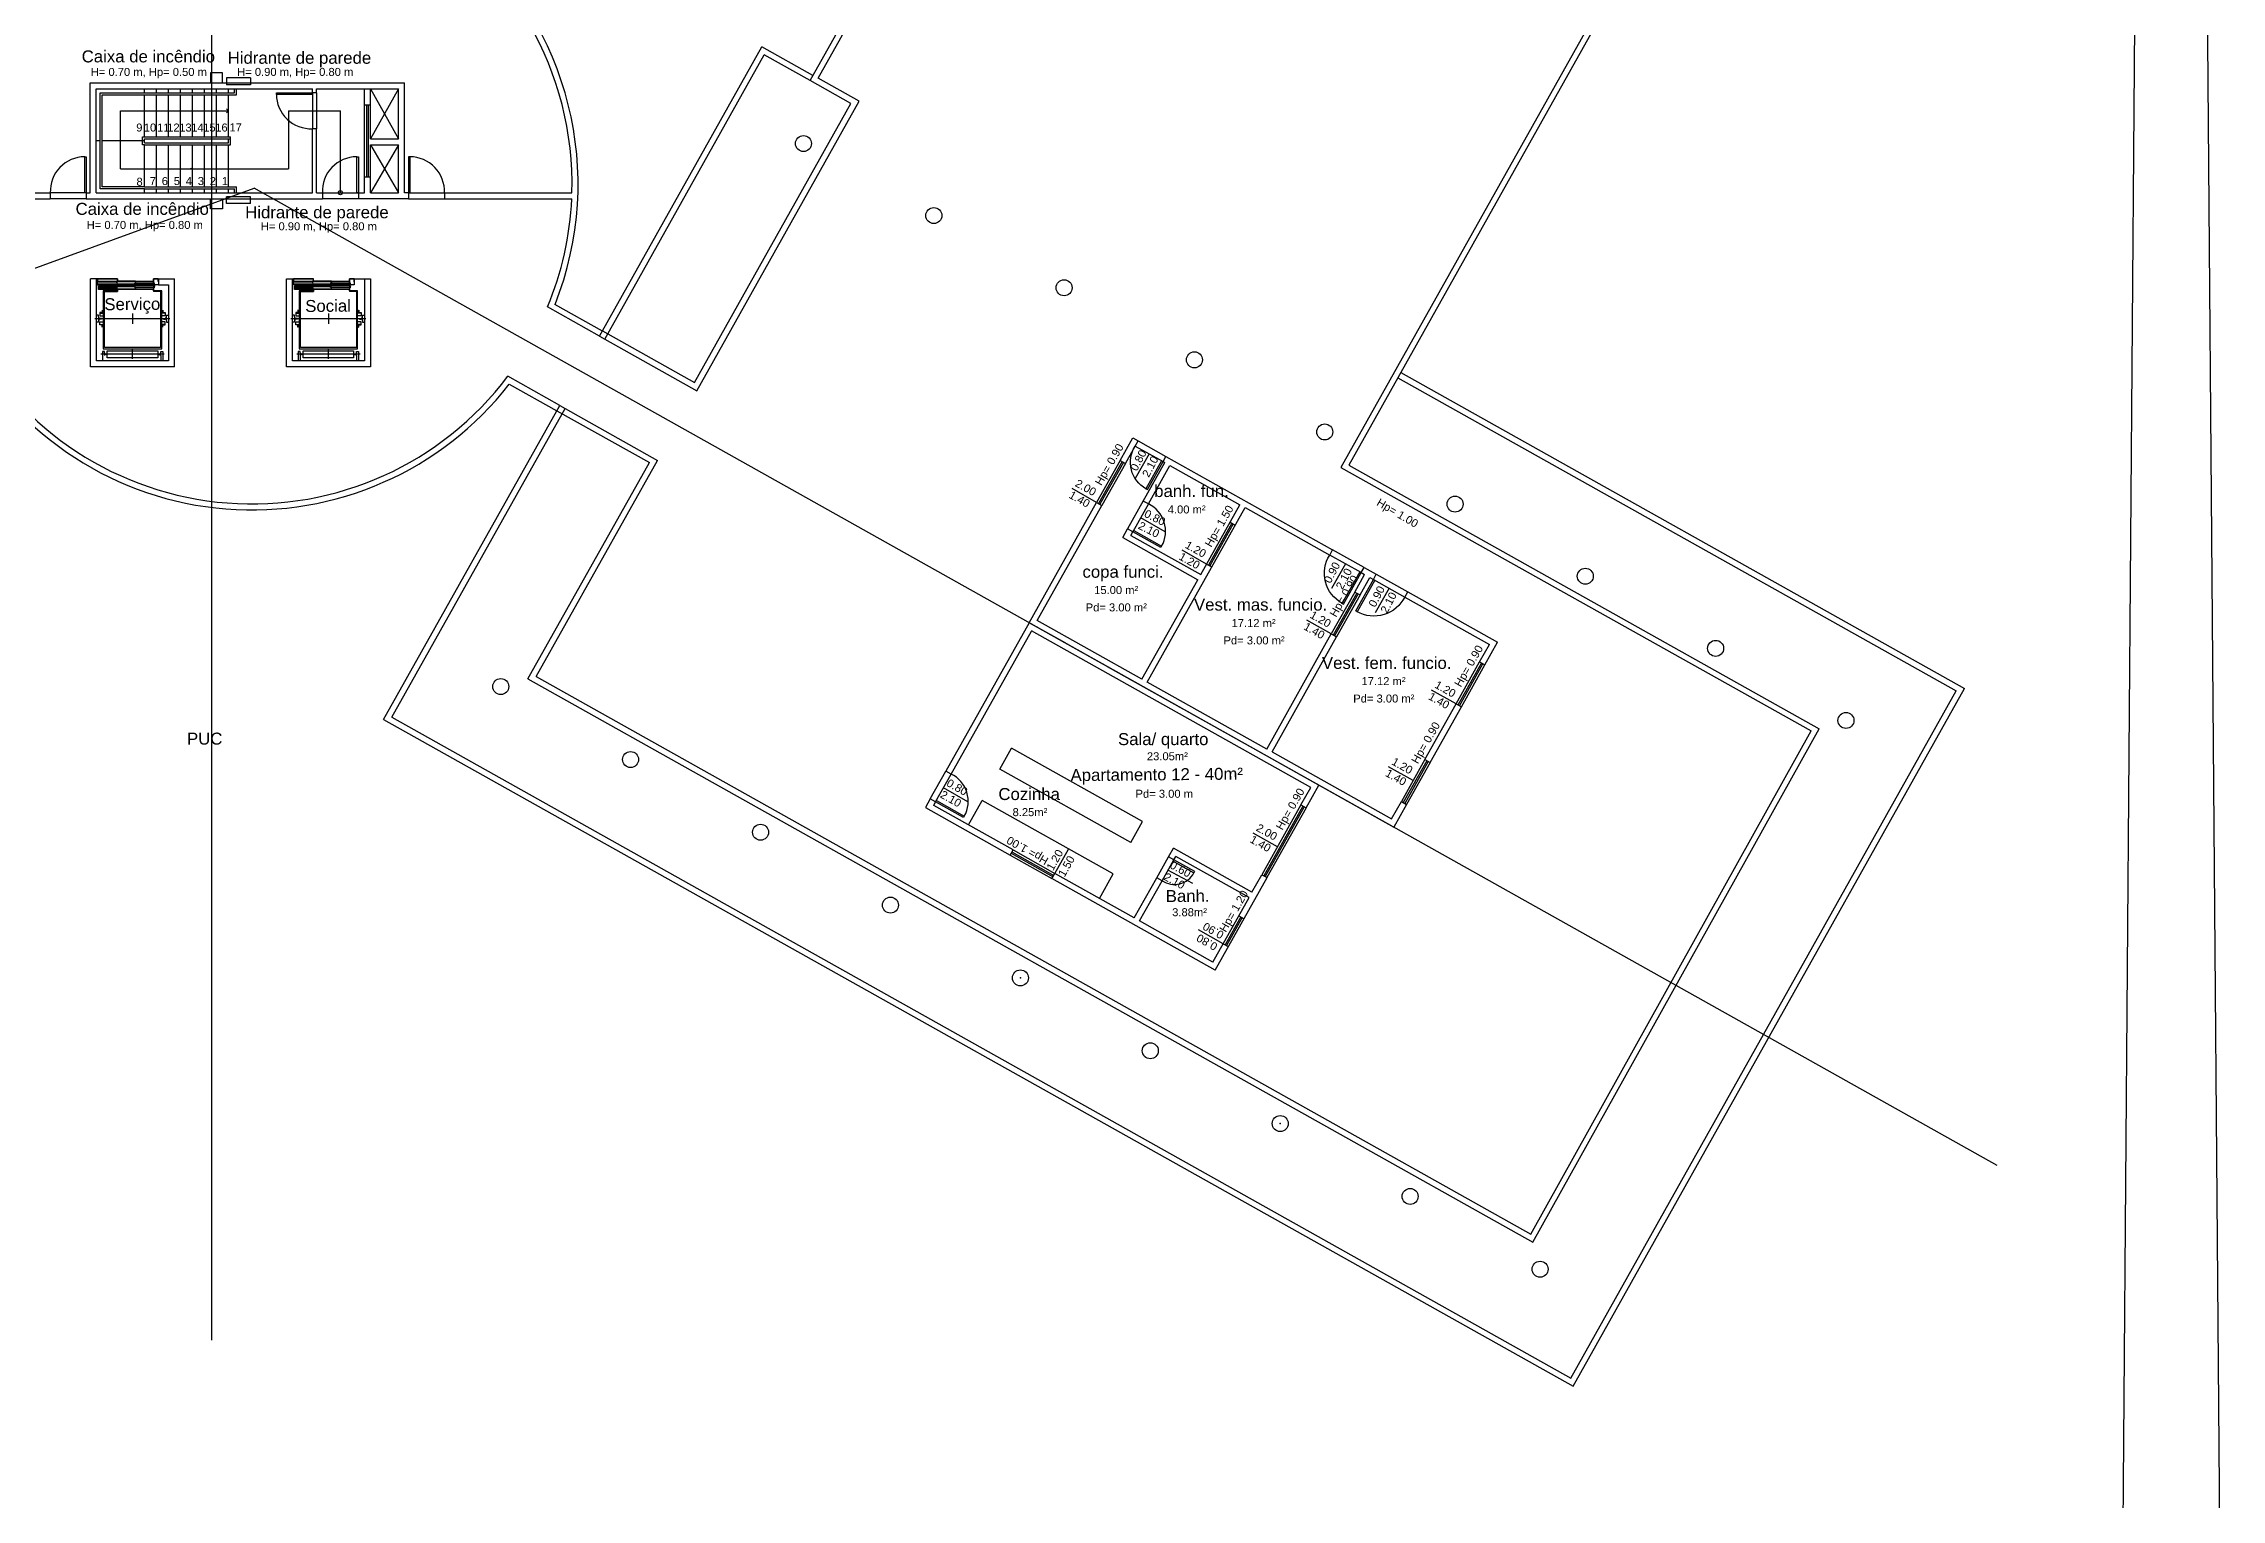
# Model space of a CAD drawing. Header units: millimetres. Extents: x -210 to 1173, y -437 to 320.
# Drawn here: x 523.7 to 578.1, y -46.3 to -9.9 of the extents above; entities that cross this region are included whole.
import ezdxf
from ezdxf.enums import TextEntityAlignment as Align

# ---------------------------------------------------------------- set-up
doc = ezdxf.new("R2010")
doc.units = ezdxf.units.MM
doc.header["$LTSCALE"] = 0.3
for name, pattern in [('DASHDOTX2', [50.8, 25.4, -12.7, 0, -12.7]), ('DASHED2', [9.525, 6.35, -3.175]), ('LTYPE_4', [112.5, 56.25, -56.25]), ('LTYPE_6', [168.75, 112.5, -28.125, 0, -28.125])]:
    doc.linetypes.add(name, pattern=pattern)
for name, color, linetype in [('330', 254, 'Continuous'), ('500', 254, 'Continuous'), ('CORTE', 6, 'Continuous'), ('COTAS', 1, 'Continuous'), ('ESQUADRIAS', 3, 'Continuous'), ('LAYER_0', 6, 'Continuous'), ('LINHA DE CORTE', 6, 'DASHDOTX2'), ('PISO', 1, 'Continuous'), ('PROJEÇÃO', 1, 'DASHED2'), ('TEXTOS', 2, 'Continuous'), ('VISTA', 2, 'Continuous')]:
    doc.layers.add(name, color=color, linetype=linetype)
doc.styles.add('2MM 1_100', font='ARIAL.TTF', dxfattribs={"height": 0.2})
doc.styles.add('3MM 1_100', font='ARIAL.TTF', dxfattribs={"height": 0.3})

msp = doc.modelspace()

# ---------------------------------------------------------------- linework, layer by layer
for p, q in [((527.892, -42.36), (527.892, 4.708)), ((481.43, -30.898), (528.945, -13.559)), ((572.504, -37.993), (528.945, -13.559))]:
    msp.add_line(p, q)
at = {"layer": '330'}
msp.add_polyline3d([(486.614, 7.256, 0), (571.435, 4.339, 0), (576.003, -0.858, 0), (575.629, -49.167, 0), (574.242, -51.687, 0), (571.949, -52.744, 0), (524.033, -48.706, 0), (473.572, -44.793, 0), (471.243, -44.357, 0), (470.93, -43.165, 0)], close=True, dxfattribs=at)
at = {"layer": '500'}
msp.add_polyline3d([(490.735, 9.613, 0), (571.949, 6.649, 0), (574.016, 5.757, 0), (576.337, 4.017, 0), (577.685, 0.477, 0), (578.113, -53.294, 0), (577.286, -54.497, 0), (574.951, -54.799, 0), (472.583, -46.609, 0), (470.174, -45.296, 0), (470.318, -43.391, 0), (485.597, 7.09, 0), (486.805, 8.811, 0), (488.36, 9.509, 0)], close=True, dxfattribs=at)
at = {"layer": 'CORTE'}
for p, q in [((528.852, -10.803), (528.252, -10.803)), ((528.252, -10.803), (528.252, -10.973)), ((528.852, -10.803), (528.852, -10.973)), ((524.852, -10.923), (532.702, -10.923)), ((524.852, -13.673), (524.852, -10.923)), ((525.002, -11.073), (530.402, -11.073)), ((525.002, -13.673), (525.002, -11.073)), ((525.152, -10.923), (525.152, -10.923)), ((528.852, -10.973), (528.252, -10.973)), ((530.402, -11.173), (530.402, -11.073)), ((530.502, -11.073), (531.702, -11.073)), ((530.502, -11.173), (530.502, -11.073)), ((531.702, -11.073), (532.552, -11.073)), ((531.702, -13.673), (531.702, -11.073)), ((531.852, -12.323), (531.852, -11.073)), ((532.552, -11.073), (531.852, -12.323)), ((531.852, -11.073), (532.552, -12.323)), ((532.552, -12.323), (532.552, -11.073)), ((532.702, -13.673), (532.702, -10.923)), ((530.402, -13.673), (530.402, -12.073)), ((530.502, -13.673), (530.502, -12.073)), ((531.852, -12.323), (532.552, -12.323)), ((531.852, -12.473), (532.552, -12.473)), ((531.852, -13.673), (531.852, -12.473)), ((531.852, -12.473), (532.552, -13.673)), ((532.552, -12.473), (531.852, -13.673)), ((532.552, -13.673), (532.552, -12.473)), ((527.402, -13.056), (527.357, -13.073)), ((520.895, -13.673), (523.852, -13.673)), ((520.9, -13.823), (523.852, -13.823)), ((523.852, -13.673), (523.852, -13.823)), ((524.752, -13.673), (524.752, -13.823)), ((524.752, -13.673), (524.852, -13.673)), ((524.752, -13.823), (530.652, -13.823)), ((525.002, -13.673), (530.402, -13.673)), ((528.252, -13.943), (528.252, -13.773)), ((528.852, -13.773), (528.252, -13.773)), ((528.852, -13.943), (528.252, -13.943)), ((528.852, -13.943), (528.852, -13.773)), ((530.502, -13.673), (530.652, -13.673)), ((531.103, -13.623), (531.102, -13.622)), ((531.552, -13.673), (531.702, -13.673)), ((532.802, -13.823), (531.552, -13.823)), ((531.852, -13.673), (532.552, -13.673)), ((532.802, -13.673), (532.702, -13.673)), ((532.702, -13.823), (532.702, -13.823)), ((532.802, -13.673), (532.802, -13.823)), ((533.702, -13.673), (536.889, -13.673)), ((533.702, -13.673), (533.702, -13.823)), ((533.702, -13.823), (536.883, -13.823)), ((524.857, -18.022), (524.857, -15.823)), ((525.032, -15.823), (524.857, -15.823)), ((525.007, -17.873), (525.007, -15.823)), ((525.007, -15.973), (525.032, -15.973)), ((525.007, -17.873), (525.007, -15.973)), ((526.552, -15.823), (526.957, -15.823)), ((526.552, -15.973), (526.807, -15.973)), ((526.807, -15.973), (526.807, -17.873)), ((526.957, -18.023), (526.957, -15.823)), ((529.752, -15.823), (529.927, -15.823)), ((529.752, -18.023), (529.752, -15.823)), ((529.902, -17.873), (529.902, -15.823)), ((529.902, -17.873), (529.902, -15.973)), ((531.447, -15.823), (531.852, -15.823)), ((531.502, -16.143), (531.501, -16.143)), ((531.702, -15.823), (531.702, -17.873)), ((531.852, -15.823), (531.852, -18.023)), ((526.807, -17.873), (525.007, -17.873)), ((531.702, -17.873), (529.902, -17.873)), ((526.957, -18.023), (524.857, -18.022)), ((531.852, -18.023), (529.752, -18.023)), ((550.588, -20.369), (550.906, -19.802)), ((550.719, -20.442), (550.962, -20.008)), ((550.906, -19.802), (551.037, -19.875)), ((550.963, -20.006), (551.037, -19.875)), ((550.588, -20.369), (550.719, -20.442)), ((551.167, -21.381), (551.705, -20.421)), ((551.298, -21.454), (551.835, -20.495)), ((551.661, -20.397), (551.734, -20.266)), ((551.661, -20.397), (551.705, -20.421)), ((551.734, -20.266), (555.9, -22.601)), ((551.835, -20.495), (553.58, -21.473)), ((548.314, -24.425), (550.001, -21.415)), ((548.518, -24.367), (550.132, -21.489)), ((550.001, -21.415), (550.132, -21.489)), ((551.298, -21.454), (551.167, -21.381)), ((551.266, -25.908), (553.711, -21.546)), ((552.602, -23.217), (553.58, -21.473)), ((553.711, -21.546), (555.826, -22.732)), ((550.653, -22.297), (550.776, -22.079)), ((550.653, -22.297), (552.529, -23.348)), ((550.906, -22.152), (550.776, -22.079)), ((550.858, -22.239), (550.906, -22.152)), ((550.858, -22.239), (552.602, -23.217)), ((555.826, -22.732), (555.9, -22.601)), ((551.135, -25.834), (552.529, -23.348)), ((556.454, -23.657), (556.699, -23.221)), ((556.585, -23.73), (556.829, -23.294)), ((556.611, -23.172), (556.685, -23.041)), ((556.611, -23.172), (556.699, -23.221)), ((556.685, -23.041), (556.99, -23.212)), ((556.829, -23.294), (556.917, -23.343)), ((556.917, -23.343), (556.99, -23.212)), ((556.454, -23.657), (556.585, -23.73)), ((557.702, -23.783), (557.775, -23.652)), ((557.702, -23.783), (559.817, -24.969)), ((557.775, -23.652), (560.021, -24.911)), ((548.314, -24.425), (546.235, -28.132)), ((549.23, -24.938), (548.314, -24.425)), ((555.556, -28.488), (548.314, -24.425)), ((551.135, -25.834), (548.518, -24.367)), ((546.369, -28.207), (548.375, -24.631)), ((555.351, -28.545), (548.373, -24.63)), ((554.254, -27.582), (555.867, -24.704)), ((554.385, -27.656), (555.998, -24.777)), ((555.867, -24.704), (555.998, -24.777)), ((559.573, -25.405), (559.817, -24.969)), ((559.703, -25.478), (560.021, -24.911)), ((552.163, -26.582), (550.277, -25.525)), ((559.573, -25.405), (559.703, -25.478)), ((554.254, -27.582), (551.266, -25.908)), ((558.204, -27.847), (558.986, -26.452)), ((558.334, -27.921), (559.117, -26.525)), ((558.986, -26.452), (559.117, -26.525)), ((553.21, -27.169), (557.43, -29.535)), ((554.385, -27.656), (557.372, -29.33)), ((546.369, -28.207), (546.235, -28.132)), ((558.204, -27.847), (558.334, -27.921)), ((545.843, -28.83), (545.721, -29.048)), ((545.978, -28.905), (545.843, -28.83)), ((555.107, -28.981), (555.351, -28.545)), ((555.238, -29.054), (555.556, -28.488)), ((545.721, -29.048), (547.839, -30.237)), ((545.929, -28.992), (545.978, -28.905)), ((547.913, -30.105), (545.929, -28.992)), ((555.107, -28.981), (555.238, -29.054)), ((557.372, -29.33), (557.617, -28.894)), ((557.748, -28.968), (557.43, -29.535)), ((557.617, -28.894), (557.748, -28.968)), ((547.839, -30.237), (547.913, -30.105)), ((551.8, -30.279), (551.922, -30.061)), ((551.931, -30.352), (551.8, -30.279)), ((553.884, -31.162), (551.922, -30.061)), ((551.931, -30.352), (551.979, -30.265)), ((553.811, -31.292), (551.979, -30.265)), ((548.886, -30.823), (548.959, -30.693)), ((552.963, -33.111), (548.886, -30.823)), ((550.943, -31.806), (548.959, -30.693)), ((550.943, -31.806), (551.506, -30.802)), ((551.074, -31.879), (551.637, -30.875)), ((551.637, -30.875), (551.506, -30.802)), ((552.963, -33.111), (554.26, -30.798)), ((553.884, -31.162), (554.129, -30.725)), ((554.129, -30.725), (554.26, -30.798)), ((552.906, -32.907), (553.811, -31.292)), ((552.906, -32.907), (551.074, -31.879)), ((552.701, -32.964), (552.701, -32.964))]:
    msp.add_line(p, q, dxfattribs=at)
for points in [[(528.152, -10.923), (528.152, -10.673), (527.852, -10.673), (527.852, -10.923)], [(528.152, -13.823), (528.152, -14.073), (527.852, -14.073), (527.852, -13.823)]]:
    msp.add_lwpolyline(points, close=True, dxfattribs=at)
for centre in [(542.675, -12.443), (545.933, -14.244), (549.188, -16.049), (552.446, -17.851), (555.702, -19.655), (558.959, -21.458), (562.215, -23.261), (565.472, -25.065), (535.109, -26.021), (568.729, -26.868), (538.354, -27.844), (541.602, -29.662), (544.849, -31.485), (548.096, -33.304), (551.343, -35.125), (554.59, -36.946), (557.837, -38.767), (561.084, -40.588)]:
    msp.add_circle(centre, 0.2, dxfattribs=at)
for radius, start, end in [(8.15, 338.3198, 192.7624), (8, 358.4307, 61.556), (8, 120.7439, 181.5674), (8, 337.3915, 357.3556), (8.15, 208.7515, 322.0851), (8, 208.0702, 323.0524)]:
    msp.add_arc((528.892, -13.454), radius, start, end, dxfattribs=at)
at = {"layer": 'COTAS'}
for p, q in [((525.602, -13.073), (525.602, -11.623)), ((525.602, -11.623), (528.302, -11.623)), ((528.302, -11.623), (528.252, -11.572)), ((528.302, -11.623), (528.252, -11.672)), ((529.802, -11.623), (531.102, -11.623)), ((529.802, -11.623), (529.802, -13.073)), ((531.102, -13.673), (531.102, -11.623)), ((525.602, -13.073), (529.802, -13.073)), ((550.001, -21.415), (549.388, -21.072)), ((551.717, -22.148), (551.104, -21.804)), ((552.749, -22.956), (552.136, -22.612)), ((555.867, -24.704), (555.254, -24.36)), ((558.986, -26.452), (558.373, -26.108)), ((557.91, -28.371), (557.297, -28.027)), ((546.786, -28.9), (546.173, -28.556)), ((554.523, -30.028), (553.91, -29.685)), ((548.96, -30.693), (549.302, -30.082)), ((552.404, -30.945), (551.783, -30.614)), ((553.164, -32.449), (552.551, -32.105))]:
    msp.add_line(p, q, dxfattribs=at)
at = {"layer": 'COTAS', "extrusion": (-2.49741e-12, 2.53038e-12, -1)}
msp.add_line((551.312, -20.201), (550.968, -20.815), dxfattribs=at)
at = {"layer": 'COTAS', "extrusion": (3.46177e-12, -8.09989e-13, -1)}
for p, q in [((556.219, -22.952), (555.875, -23.565)), ((557.309, -23.563), (556.966, -24.176))]:
    msp.add_line(p, q, dxfattribs=at)
at = {"layer": 'COTAS'}
msp.add_circle((531.102, -13.673), 0.05, dxfattribs=at)
at = {"layer": 'ESQUADRIAS'}
for p, q in [((550.636, -20.396), (550.049, -21.442)), ((550.671, -20.415), (550.084, -21.462)), ((556.502, -23.684), (555.915, -24.731)), ((556.537, -23.703), (555.95, -24.75)), ((559.034, -26.479), (559.621, -25.432)), ((559.069, -26.498), (559.655, -25.451)), ((558.251, -27.874), (557.665, -28.921)), ((558.286, -27.894), (557.7, -28.941)), ((555.155, -29.008), (554.177, -30.752)), ((555.19, -29.027), (554.211, -30.771)), ((547.866, -30.188), (548.913, -30.775)), ((547.886, -30.153), (548.932, -30.74))]:
    msp.add_line(p, q, dxfattribs=at)
for points in [[(530.402, -11.173), (530.402, -11.213), (529.502, -11.213), (529.502, -11.173)], [(524.752, -13.673), (524.712, -13.673), (524.712, -12.773), (524.752, -12.773)], [(531.552, -13.673), (531.512, -13.673), (531.512, -12.773), (531.552, -12.773)], [(532.802, -13.673), (532.842, -13.673), (532.842, -12.773), (532.802, -12.773)], [(550.908, -22.153), (550.928, -22.118), (551.626, -22.51), (551.606, -22.544)], [(545.978, -28.905), (545.997, -28.87), (546.695, -29.261), (546.675, -29.296)], [(551.931, -30.352), (551.911, -30.387), (552.434, -30.681), (552.454, -30.646)]]:
    msp.add_lwpolyline(points, close=True, dxfattribs=at)
at = {"layer": 'ESQUADRIAS', "extrusion": (-5.98787e-17, -1.06823e-16, -1)}
msp.add_lwpolyline([(-551.661, -20.397), (-551.626, -20.377), (-551.235, -21.075), (-551.27, -21.095)], close=True, dxfattribs=at)
at = {"layer": 'ESQUADRIAS', "extrusion": (1.06823e-16, -5.98787e-17, -1)}
msp.add_lwpolyline([(-556.611, -23.172), (-556.576, -23.152), (-556.136, -23.937), (-556.171, -23.957)], close=True, dxfattribs=at)
at = {"layer": 'ESQUADRIAS', "extrusion": (-1.06823e-16, 5.98787e-17, -1)}
msp.add_lwpolyline([(-556.917, -23.343), (-556.952, -23.363), (-556.511, -24.148), (-556.477, -24.128)], close=True, dxfattribs=at)
at = {"layer": 'LAYER_0', "color": 7}
for p, q in [((525.032, -15.973), (525.032, -15.823)), ((526.552, -15.823), (526.552, -15.973)), ((529.927, -15.973), (529.927, -15.823)), ((531.447, -15.823), (531.447, -15.973))]:
    msp.add_line(p, q, dxfattribs=at)
at = {"layer": 'LAYER_0', "color": 11}
for p, q in [((525.532, -15.823), (525.032, -15.823)), ((525.032, -15.823), (525.032, -15.883)), ((525.032, -15.973), (525.032, -15.883)), ((525.032, -15.883), (526.432, -15.883)), ((526.462, -15.973), (525.032, -15.973)), ((525.034, -15.881), (525.034, -15.825)), ((525.034, -15.825), (525.53, -15.825)), ((525.047, -15.881), (525.034, -15.881)), ((525.047, -15.883), (525.047, -15.881)), ((525.057, -16.093), (525.057, -16.003)), ((526.462, -16.003), (525.057, -16.003)), ((526.432, -16.093), (525.057, -16.093)), ((525.53, -16.123), (525.177, -16.123)), ((525.177, -16.123), (525.177, -17.573)), ((525.207, -17.543), (525.207, -16.143)), ((525.207, -16.143), (525.532, -16.143)), ((525.982, -15.888), (525.512, -15.888)), ((525.512, -15.888), (525.512, -15.928)), ((525.512, -15.928), (525.527, -15.928)), ((525.512, -16.088), (525.512, -16.048)), ((525.512, -16.048), (525.527, -16.048)), ((525.982, -16.088), (525.512, -16.088)), ((525.514, -15.926), (525.514, -15.89)), ((525.514, -15.89), (525.98, -15.89)), ((525.527, -15.926), (525.514, -15.926)), ((525.527, -16.05), (525.514, -16.05)), ((525.514, -16.05), (525.514, -16.086)), ((525.514, -16.086), (525.98, -16.086)), ((525.53, -15.881), (525.517, -15.881)), ((525.517, -15.881), (525.517, -15.883)), ((525.517, -16.093), (525.517, -16.095)), ((525.517, -16.095), (525.53, -16.095)), ((525.527, -15.928), (525.527, -15.926)), ((525.527, -16.048), (525.527, -16.05)), ((525.53, -15.825), (525.53, -15.881)), ((525.53, -16.095), (525.53, -16.123)), ((525.532, -15.883), (525.532, -15.823)), ((525.532, -16.093), (525.532, -16.143)), ((526.444, -15.933), (525.962, -15.933)), ((525.962, -15.933), (525.962, -15.973)), ((525.962, -16.043), (525.962, -16.003)), ((526.444, -16.043), (525.962, -16.043)), ((525.964, -15.971), (525.964, -15.935)), ((525.964, -15.935), (526.442, -15.935)), ((525.977, -15.971), (525.964, -15.971)), ((525.977, -16.005), (525.964, -16.005)), ((525.964, -16.005), (525.964, -16.041)), ((525.964, -16.041), (526.442, -16.041)), ((525.967, -15.928), (525.967, -15.926)), ((525.967, -15.926), (525.98, -15.926)), ((525.982, -15.928), (525.967, -15.928)), ((525.982, -16.048), (525.967, -16.048)), ((525.967, -16.048), (525.967, -16.05)), ((525.967, -16.05), (525.98, -16.05)), ((525.977, -15.973), (525.977, -15.971)), ((525.977, -16.003), (525.977, -16.005)), ((525.98, -15.926), (525.98, -15.89)), ((525.98, -16.05), (525.98, -16.086)), ((525.982, -15.888), (525.982, -15.928)), ((525.982, -16.088), (525.982, -16.048)), ((526.442, -15.971), (526.429, -15.971)), ((526.429, -15.971), (526.429, -15.973)), ((526.429, -16.005), (526.429, -16.003)), ((526.442, -16.005), (526.429, -16.005)), ((526.432, -15.823), (526.432, -15.928)), ((526.432, -15.823), (526.552, -15.823)), ((526.432, -15.928), (526.447, -15.928)), ((526.432, -16.048), (526.447, -16.048)), ((526.432, -16.048), (526.432, -16.093)), ((526.432, -16.093), (526.432, -16.143)), ((526.607, -16.143), (526.432, -16.143)), ((526.434, -15.926), (526.434, -15.825)), ((526.55, -15.825), (526.434, -15.825)), ((526.449, -15.926), (526.434, -15.926)), ((526.449, -16.05), (526.434, -16.05)), ((526.434, -16.05), (526.434, -16.093)), ((526.434, -16.123), (526.434, -16.093)), ((526.637, -16.123), (526.434, -16.123)), ((526.442, -15.935), (526.442, -15.971)), ((526.442, -16.041), (526.442, -16.005)), ((526.444, -15.973), (526.444, -15.933)), ((526.444, -16.003), (526.444, -16.043)), ((526.447, -15.928), (526.447, -15.973)), ((526.447, -16.048), (526.447, -16.003)), ((526.449, -15.971), (526.449, -15.926)), ((526.462, -15.971), (526.449, -15.971)), ((526.462, -16.005), (526.449, -16.005)), ((526.449, -16.005), (526.449, -16.05)), ((526.462, -15.973), (526.462, -15.971)), ((526.552, -15.973), (526.462, -15.973)), ((526.462, -16.003), (526.462, -16.005)), ((526.537, -15.883), (526.537, -15.881)), ((526.537, -15.881), (526.55, -15.881)), ((526.552, -15.883), (526.537, -15.883)), ((526.55, -15.881), (526.55, -15.825)), ((526.552, -15.823), (526.552, -15.883)), ((526.552, -15.883), (526.552, -15.973)), ((526.607, -16.143), (526.607, -17.543)), ((526.637, -17.573), (526.637, -16.123)), ((530.427, -15.823), (529.927, -15.823)), ((529.927, -15.823), (529.927, -15.883)), ((529.927, -15.973), (529.927, -15.883)), ((529.927, -15.883), (531.327, -15.883)), ((531.357, -15.973), (529.927, -15.973)), ((529.929, -15.881), (529.929, -15.825)), ((529.929, -15.825), (530.425, -15.825)), ((529.942, -15.881), (529.929, -15.881)), ((529.942, -15.883), (529.942, -15.881)), ((529.952, -16.093), (529.952, -16.003)), ((531.357, -16.003), (529.952, -16.003)), ((531.327, -16.093), (529.952, -16.093)), ((530.425, -16.123), (530.072, -16.123)), ((530.072, -16.123), (530.072, -17.573)), ((530.102, -17.543), (530.102, -16.143)), ((530.102, -16.143), (530.427, -16.143)), ((530.877, -15.888), (530.407, -15.888)), ((530.407, -15.888), (530.407, -15.928)), ((530.407, -15.928), (530.422, -15.928)), ((530.407, -16.088), (530.407, -16.048)), ((530.407, -16.048), (530.422, -16.048)), ((530.877, -16.088), (530.407, -16.088)), ((530.409, -15.926), (530.409, -15.89)), ((530.409, -15.89), (530.875, -15.89)), ((530.422, -15.926), (530.409, -15.926)), ((530.422, -16.05), (530.409, -16.05)), ((530.409, -16.05), (530.409, -16.086)), ((530.409, -16.086), (530.875, -16.086)), ((530.425, -15.881), (530.412, -15.881)), ((530.412, -15.881), (530.412, -15.883)), ((530.412, -16.093), (530.412, -16.095)), ((530.412, -16.095), (530.425, -16.095)), ((530.422, -15.928), (530.422, -15.926)), ((530.422, -16.048), (530.422, -16.05)), ((530.425, -15.825), (530.425, -15.881)), ((530.425, -16.095), (530.425, -16.123)), ((530.427, -15.883), (530.427, -15.823)), ((530.427, -16.093), (530.427, -16.143)), ((531.339, -15.933), (530.857, -15.933)), ((530.857, -15.933), (530.857, -15.973)), ((530.857, -16.043), (530.857, -16.003)), ((531.339, -16.043), (530.857, -16.043)), ((530.859, -15.971), (530.859, -15.935)), ((530.859, -15.935), (531.337, -15.935)), ((530.872, -15.971), (530.859, -15.971)), ((530.872, -16.005), (530.859, -16.005)), ((530.859, -16.005), (530.859, -16.041)), ((530.859, -16.041), (531.337, -16.041)), ((530.862, -15.928), (530.862, -15.926)), ((530.862, -15.926), (530.875, -15.926)), ((530.877, -15.928), (530.862, -15.928)), ((530.877, -16.048), (530.862, -16.048)), ((530.862, -16.048), (530.862, -16.05)), ((530.862, -16.05), (530.875, -16.05)), ((530.872, -15.973), (530.872, -15.971)), ((530.872, -16.003), (530.872, -16.005)), ((530.875, -15.926), (530.875, -15.89)), ((530.875, -16.05), (530.875, -16.086)), ((530.877, -15.888), (530.877, -15.928)), ((530.877, -16.088), (530.877, -16.048)), ((531.337, -15.971), (531.324, -15.971)), ((531.324, -15.971), (531.324, -15.973)), ((531.324, -16.005), (531.324, -16.003)), ((531.337, -16.005), (531.324, -16.005)), ((531.327, -15.823), (531.327, -15.928)), ((531.327, -15.823), (531.447, -15.823)), ((531.327, -15.928), (531.342, -15.928)), ((531.327, -16.048), (531.342, -16.048)), ((531.327, -16.048), (531.327, -16.093)), ((531.327, -16.093), (531.327, -16.143)), ((531.502, -16.143), (531.327, -16.143)), ((531.329, -15.926), (531.329, -15.825)), ((531.445, -15.825), (531.329, -15.825)), ((531.344, -15.926), (531.329, -15.926)), ((531.344, -16.05), (531.329, -16.05)), ((531.329, -16.05), (531.329, -16.093)), ((531.329, -16.123), (531.329, -16.093)), ((531.532, -16.123), (531.329, -16.123)), ((531.337, -15.935), (531.337, -15.971)), ((531.337, -16.041), (531.337, -16.005)), ((531.339, -15.973), (531.339, -15.933)), ((531.339, -16.003), (531.339, -16.043)), ((531.342, -15.928), (531.342, -15.973)), ((531.342, -16.048), (531.342, -16.003)), ((531.344, -15.971), (531.344, -15.926)), ((531.357, -15.971), (531.344, -15.971)), ((531.357, -16.005), (531.344, -16.005)), ((531.344, -16.005), (531.344, -16.05)), ((531.357, -15.973), (531.357, -15.971)), ((531.447, -15.973), (531.357, -15.973)), ((531.357, -16.003), (531.357, -16.005)), ((531.432, -15.883), (531.432, -15.881)), ((531.432, -15.881), (531.445, -15.881)), ((531.447, -15.883), (531.432, -15.883)), ((531.445, -15.881), (531.445, -15.825)), ((531.447, -15.823), (531.447, -15.883)), ((531.447, -15.883), (531.447, -15.973)), ((531.502, -16.143), (531.502, -17.543)), ((531.532, -17.573), (531.532, -16.123)), ((525.057, -16.738), (525.007, -16.738)), ((525.057, -16.778), (525.057, -16.738)), ((525.057, -16.778), (525.057, -16.823)), ((525.057, -16.778), (525.062, -16.778)), ((525.057, -16.823), (525.057, -16.868)), ((525.057, -16.868), (525.057, -16.908)), ((525.057, -16.868), (525.062, -16.868)), ((525.066, -16.781), (525.062, -16.778)), ((525.066, -16.864), (525.062, -16.868)), ((525.067, -16.815), (525.066, -16.781)), ((525.067, -16.831), (525.066, -16.864)), ((525.071, -16.818), (525.067, -16.815)), ((525.067, -16.831), (525.071, -16.827)), ((525.087, -16.818), (525.071, -16.818)), ((525.087, -16.827), (525.071, -16.827)), ((525.087, -16.818), (525.09, -16.815)), ((525.087, -16.827), (525.09, -16.831)), ((525.132, -16.815), (525.09, -16.815)), ((525.132, -16.831), (525.09, -16.831)), ((525.146, -16.667), (525.092, -16.667)), ((525.092, -16.667), (525.092, -16.748)), ((525.152, -16.673), (525.092, -16.673)), ((525.092, -16.748), (525.152, -16.748)), ((525.132, -16.823), (525.132, -16.815)), ((525.132, -16.823), (525.132, -16.831)), ((525.152, -16.613), (525.146, -16.613)), ((525.146, -16.613), (525.146, -16.667)), ((525.152, -16.613), (525.152, -16.673)), ((525.152, -16.673), (525.177, -16.673)), ((525.152, -16.748), (525.177, -16.748)), ((526.662, -16.673), (526.637, -16.673)), ((526.662, -16.748), (526.637, -16.748)), ((526.662, -16.613), (526.662, -16.673)), ((526.662, -16.613), (526.668, -16.613)), ((526.662, -16.673), (526.722, -16.673)), ((526.722, -16.748), (526.662, -16.748)), ((526.668, -16.613), (526.668, -16.667)), ((526.668, -16.667), (526.722, -16.667)), ((526.682, -16.823), (526.682, -16.815)), ((526.682, -16.815), (526.724, -16.815)), ((526.682, -16.823), (526.682, -16.831)), ((526.682, -16.831), (526.724, -16.831)), ((526.722, -16.667), (526.722, -16.748)), ((526.728, -16.818), (526.724, -16.815)), ((526.728, -16.827), (526.724, -16.831)), ((526.728, -16.818), (526.744, -16.818)), ((526.728, -16.827), (526.744, -16.827)), ((526.748, -16.815), (526.744, -16.818)), ((526.744, -16.827), (526.748, -16.831)), ((526.748, -16.815), (526.749, -16.781)), ((526.748, -16.831), (526.749, -16.864)), ((526.749, -16.781), (526.753, -16.778)), ((526.749, -16.864), (526.753, -16.868)), ((526.757, -16.778), (526.753, -16.778)), ((526.757, -16.868), (526.753, -16.868)), ((526.757, -16.778), (526.757, -16.738)), ((526.757, -16.738), (526.807, -16.738)), ((526.757, -16.823), (526.757, -16.778)), ((526.757, -16.868), (526.757, -16.823)), ((526.757, -16.868), (526.757, -16.908)), ((529.952, -16.738), (529.902, -16.738)), ((529.952, -16.778), (529.952, -16.738)), ((529.952, -16.778), (529.952, -16.823)), ((529.952, -16.778), (529.957, -16.778)), ((529.952, -16.823), (529.952, -16.868)), ((529.952, -16.868), (529.952, -16.908)), ((529.952, -16.868), (529.957, -16.868)), ((529.96, -16.781), (529.957, -16.778)), ((529.96, -16.864), (529.957, -16.868)), ((529.962, -16.815), (529.96, -16.781)), ((529.962, -16.831), (529.96, -16.864)), ((529.966, -16.818), (529.962, -16.815)), ((529.962, -16.831), (529.966, -16.827)), ((529.982, -16.818), (529.966, -16.818)), ((529.982, -16.827), (529.966, -16.827)), ((529.982, -16.818), (529.985, -16.815)), ((529.982, -16.827), (529.985, -16.831)), ((530.027, -16.815), (529.985, -16.815)), ((530.027, -16.831), (529.985, -16.831)), ((530.041, -16.667), (529.987, -16.667)), ((529.987, -16.667), (529.987, -16.748)), ((530.047, -16.673), (529.987, -16.673)), ((529.987, -16.748), (530.047, -16.748)), ((530.027, -16.823), (530.027, -16.815)), ((530.027, -16.823), (530.027, -16.831)), ((530.047, -16.613), (530.041, -16.613)), ((530.041, -16.613), (530.041, -16.667)), ((530.047, -16.613), (530.047, -16.673)), ((530.047, -16.673), (530.072, -16.673)), ((530.047, -16.748), (530.072, -16.748)), ((531.557, -16.673), (531.532, -16.673)), ((531.557, -16.748), (531.532, -16.748)), ((531.557, -16.613), (531.557, -16.673)), ((531.557, -16.613), (531.563, -16.613)), ((531.557, -16.673), (531.617, -16.673)), ((531.617, -16.748), (531.557, -16.748)), ((531.563, -16.613), (531.563, -16.667)), ((531.563, -16.667), (531.617, -16.667)), ((531.577, -16.823), (531.577, -16.815)), ((531.577, -16.815), (531.619, -16.815)), ((531.577, -16.823), (531.577, -16.831)), ((531.577, -16.831), (531.619, -16.831)), ((531.617, -16.667), (531.617, -16.748)), ((531.623, -16.818), (531.619, -16.815)), ((531.623, -16.827), (531.619, -16.831)), ((531.623, -16.818), (531.639, -16.818)), ((531.623, -16.827), (531.639, -16.827)), ((531.642, -16.815), (531.639, -16.818)), ((531.639, -16.827), (531.642, -16.831)), ((531.642, -16.815), (531.644, -16.781)), ((531.642, -16.831), (531.644, -16.864)), ((531.644, -16.781), (531.648, -16.778)), ((531.644, -16.864), (531.648, -16.868)), ((531.652, -16.778), (531.648, -16.778)), ((531.652, -16.868), (531.648, -16.868)), ((531.652, -16.778), (531.652, -16.738)), ((531.652, -16.738), (531.702, -16.738)), ((531.652, -16.823), (531.652, -16.778)), ((531.652, -16.868), (531.652, -16.823)), ((531.652, -16.868), (531.652, -16.908)), ((525.057, -16.908), (525.007, -16.908)), ((525.092, -16.979), (525.092, -16.898)), ((525.092, -16.898), (525.152, -16.898)), ((525.152, -16.973), (525.092, -16.973)), ((525.146, -16.979), (525.092, -16.979)), ((525.146, -17.033), (525.146, -16.979)), ((525.152, -17.033), (525.146, -17.033)), ((525.152, -16.898), (525.177, -16.898)), ((525.152, -16.973), (525.177, -16.973)), ((525.152, -17.033), (525.152, -16.973)), ((526.662, -16.898), (526.637, -16.898)), ((526.662, -16.973), (526.637, -16.973)), ((526.722, -16.898), (526.662, -16.898)), ((526.662, -17.033), (526.662, -16.973)), ((526.662, -16.973), (526.722, -16.973)), ((526.662, -17.033), (526.668, -17.033)), ((526.668, -17.033), (526.668, -16.979)), ((526.668, -16.979), (526.722, -16.979)), ((526.722, -16.979), (526.722, -16.898)), ((526.757, -16.908), (526.807, -16.908)), ((529.952, -16.908), (529.902, -16.908)), ((529.987, -16.979), (529.987, -16.898)), ((529.987, -16.898), (530.047, -16.898)), ((530.047, -16.973), (529.987, -16.973)), ((530.041, -16.979), (529.987, -16.979)), ((530.041, -17.033), (530.041, -16.979)), ((530.047, -17.033), (530.041, -17.033)), ((530.047, -16.898), (530.072, -16.898)), ((530.047, -16.973), (530.072, -16.973)), ((530.047, -17.033), (530.047, -16.973)), ((531.557, -16.898), (531.532, -16.898)), ((531.557, -16.973), (531.532, -16.973)), ((531.617, -16.898), (531.557, -16.898)), ((531.557, -17.033), (531.557, -16.973)), ((531.557, -16.973), (531.617, -16.973)), ((531.557, -17.033), (531.563, -17.033)), ((531.563, -17.033), (531.563, -16.979)), ((531.563, -16.979), (531.617, -16.979)), ((531.617, -16.979), (531.617, -16.898)), ((531.652, -16.908), (531.702, -16.908)), ((525.203, -17.64), (525.153, -17.64)), ((525.153, -17.64), (525.153, -17.873)), ((525.177, -17.573), (526.637, -17.573)), ((525.203, -17.68), (525.203, -17.64)), ((526.607, -17.543), (525.207, -17.543)), ((525.277, -17.803), (525.277, -17.623)), ((525.277, -17.623), (526.537, -17.623)), ((526.537, -17.803), (525.277, -17.803)), ((526.537, -17.623), (526.537, -17.803)), ((526.611, -17.68), (526.611, -17.64)), ((526.611, -17.64), (526.661, -17.64)), ((526.611, -17.745), (526.611, -17.873)), ((526.661, -17.64), (526.661, -17.873)), ((530.098, -17.64), (530.048, -17.64)), ((530.048, -17.64), (530.048, -17.873)), ((530.072, -17.573), (531.532, -17.573)), ((530.098, -17.68), (530.098, -17.64)), ((530.098, -17.745), (530.098, -17.873)), ((531.502, -17.543), (530.102, -17.543)), ((530.172, -17.803), (530.172, -17.623)), ((530.172, -17.623), (531.432, -17.623)), ((531.432, -17.803), (530.172, -17.803)), ((531.432, -17.623), (531.432, -17.803)), ((531.506, -17.68), (531.506, -17.64)), ((531.506, -17.64), (531.556, -17.64)), ((531.506, -17.745), (531.506, -17.873)), ((531.556, -17.64), (531.556, -17.873))]:
    msp.add_line(p, q, dxfattribs=at)
at = {"layer": 'LAYER_0', "color": 1}
for p, q in [((525.032, -15.903), (525.512, -15.903)), ((525.512, -15.913), (525.032, -15.913)), ((525.032, -15.948), (525.962, -15.948)), ((525.962, -15.958), (525.032, -15.958)), ((525.057, -16.018), (525.962, -16.018)), ((525.962, -16.028), (525.057, -16.028)), ((525.512, -16.063), (525.057, -16.063)), ((525.057, -16.073), (525.512, -16.073)), ((529.927, -15.903), (530.407, -15.903)), ((530.407, -15.913), (529.927, -15.913)), ((529.927, -15.948), (530.857, -15.948)), ((530.857, -15.958), (529.927, -15.958)), ((529.952, -16.018), (530.857, -16.018)), ((530.857, -16.028), (529.952, -16.028)), ((530.407, -16.063), (529.952, -16.063)), ((529.952, -16.073), (530.407, -16.073)), ((525.203, -17.68), (525.203, -17.745)), ((525.207, -17.684), (525.203, -17.68)), ((525.207, -17.741), (525.203, -17.745)), ((525.207, -17.684), (525.207, -17.711)), ((525.22, -17.711), (525.207, -17.711)), ((525.22, -17.715), (525.207, -17.715)), ((525.207, -17.715), (525.207, -17.741)), ((525.22, -17.711), (525.222, -17.709)), ((525.222, -17.717), (525.22, -17.715)), ((525.257, -17.709), (525.222, -17.709)), ((525.257, -17.717), (525.222, -17.717)), ((525.257, -17.709), (525.257, -17.717)), ((526.557, -17.717), (526.557, -17.709)), ((526.557, -17.709), (526.592, -17.709)), ((526.557, -17.717), (526.592, -17.717)), ((526.592, -17.709), (526.594, -17.711)), ((526.594, -17.715), (526.592, -17.717)), ((526.594, -17.711), (526.607, -17.711)), ((526.594, -17.715), (526.607, -17.715)), ((526.607, -17.684), (526.611, -17.68)), ((526.607, -17.711), (526.607, -17.684)), ((526.607, -17.741), (526.607, -17.715)), ((526.607, -17.741), (526.611, -17.745)), ((526.611, -17.745), (526.611, -17.68)), ((530.098, -17.68), (530.098, -17.745)), ((530.102, -17.684), (530.098, -17.68)), ((530.102, -17.741), (530.098, -17.745)), ((530.102, -17.684), (530.102, -17.711)), ((530.115, -17.711), (530.102, -17.711)), ((530.115, -17.715), (530.102, -17.715)), ((530.102, -17.715), (530.102, -17.741)), ((530.115, -17.711), (530.117, -17.709)), ((530.117, -17.717), (530.115, -17.715)), ((530.152, -17.709), (530.117, -17.709)), ((530.152, -17.717), (530.117, -17.717)), ((530.152, -17.709), (530.152, -17.717)), ((531.452, -17.717), (531.452, -17.709)), ((531.452, -17.709), (531.487, -17.709)), ((531.452, -17.717), (531.487, -17.717)), ((531.487, -17.709), (531.489, -17.711)), ((531.489, -17.715), (531.487, -17.717)), ((531.489, -17.711), (531.502, -17.711)), ((531.489, -17.715), (531.502, -17.715)), ((531.502, -17.684), (531.506, -17.68)), ((531.502, -17.711), (531.502, -17.684)), ((531.502, -17.741), (531.502, -17.715)), ((531.502, -17.741), (531.506, -17.745)), ((531.506, -17.745), (531.506, -17.68))]:
    msp.add_line(p, q, dxfattribs=at)
at = {"layer": 'LAYER_0'}
for p, q in [((525.448, -16.143), (525.448, -16.143)), ((530.343, -16.143), (530.343, -16.143)), ((525.207, -16.418), (525.207, -16.418)), ((526.607, -16.418), (526.607, -16.418)), ((530.102, -16.418), (530.102, -16.418)), ((531.502, -16.418), (531.502, -16.418)), ((525.448, -17.543), (525.448, -17.543)), ((530.343, -17.543), (530.343, -17.543))]:
    msp.add_line(p, q, dxfattribs=at)
at = {"layer": 'LAYER_0', "color": 15, "linetype": 'LTYPE_6'}
for p, q in [((526.842, -16.823), (524.967, -16.823)), ((525.907, -16.695), (525.907, -16.947)), ((531.737, -16.823), (529.862, -16.823)), ((530.802, -16.695), (530.802, -16.947)), ((526.7, -17.713), (525.118, -17.713)), ((525.907, -17.823), (525.907, -17.594)), ((531.595, -17.713), (530.013, -17.713)), ((530.802, -17.823), (530.802, -17.594))]:
    msp.add_line(p, q, dxfattribs=at)
at = {"layer": 'LAYER_0', "color": 1, "linetype": 'LTYPE_4'}
for p, q in [((525.092, -16.681), (525.152, -16.681)), ((525.152, -16.681), (525.177, -16.681)), ((526.662, -16.681), (526.637, -16.681)), ((526.722, -16.681), (526.662, -16.681)), ((529.987, -16.681), (530.047, -16.681)), ((530.047, -16.681), (530.072, -16.681)), ((531.557, -16.681), (531.532, -16.681)), ((531.617, -16.681), (531.557, -16.681)), ((525.092, -16.964), (525.152, -16.964)), ((525.152, -16.964), (525.177, -16.964)), ((526.662, -16.964), (526.637, -16.964)), ((526.722, -16.964), (526.662, -16.964)), ((529.987, -16.964), (530.047, -16.964)), ((530.047, -16.964), (530.072, -16.964)), ((531.557, -16.964), (531.532, -16.964)), ((531.617, -16.964), (531.557, -16.964))]:
    msp.add_line(p, q, dxfattribs=at)
at = {"layer": 'LINHA DE CORTE'}
for p, q in [((530.502, -11.173), (530.402, -11.173)), ((530.502, -12.073), (530.402, -12.073)), ((530.652, -13.673), (530.652, -13.823)), ((531.552, -13.673), (531.552, -13.823))]:
    msp.add_line(p, q, dxfattribs=at)
at = {"layer": 'PISO'}
for p, q in [((537.579, -17.26), (541.637, -10.023)), ((537.71, -17.333), (541.695, -10.227)), ((542.912, -10.738), (541.637, -10.023)), ((542.839, -10.869), (541.695, -10.227)), ((526.202, -11.173), (526.202, -11.073)), ((526.202, -12.273), (526.202, -11.223)), ((526.502, -11.173), (526.502, -11.073)), ((526.502, -12.273), (526.502, -11.223)), ((526.802, -11.173), (526.802, -11.073)), ((526.802, -12.273), (526.802, -11.223)), ((527.102, -11.173), (527.102, -11.073)), ((527.102, -12.273), (527.102, -11.223)), ((527.402, -11.173), (527.402, -11.073)), ((527.402, -12.273), (527.402, -11.223)), ((527.702, -11.173), (527.702, -11.073)), ((527.702, -12.273), (527.702, -11.223)), ((528.302, -11.173), (528.302, -11.073)), ((528.302, -12.273), (528.302, -11.223)), ((530.402, -11.173), (530.402, -12.073)), ((530.502, -11.173), (530.502, -12.073)), ((525.102, -12.373), (525.002, -12.373)), ((525.102, -12.373), (525.002, -12.373)), ((526.202, -12.373), (525.152, -12.373)), ((526.202, -12.373), (525.152, -12.373)), ((526.202, -13.523), (526.202, -12.473)), ((526.202, -13.673), (526.202, -13.573)), ((524.752, -13.673), (523.852, -13.673)), ((524.752, -13.823), (523.852, -13.823)), ((530.652, -13.673), (531.552, -13.673)), ((531.552, -13.823), (530.652, -13.823)), ((532.802, -13.673), (533.702, -13.673)), ((532.802, -13.823), (533.702, -13.823)), ((557.53, -18.302), (571.486, -26.128)), ((557.604, -18.171), (571.69, -26.07)), ((532.181, -26.844), (536.586, -18.995)), ((532.386, -26.787), (536.716, -19.068)), ((550.963, -20.006), (551.661, -20.397)), ((551.037, -19.875), (551.734, -20.266)), ((532.669, -25.975), (532.669, -25.975)), ((561.907, -43.514), (571.69, -26.07)), ((561.85, -43.31), (571.486, -26.128)), ((532.181, -26.844), (561.907, -43.514)), ((532.386, -26.787), (561.85, -43.31))]:
    msp.add_line(p, q, dxfattribs=at)
at = {"layer": 'PISO', "extrusion": (2.60843e-12, 2.21961e-12, -1)}
for p, q in [((551.165, -21.38), (550.774, -22.078)), ((551.298, -21.454), (550.906, -22.152))]:
    msp.add_line(p, q, dxfattribs=at)
at = {"layer": 'PISO', "extrusion": (1.06823e-16, -5.98787e-17, -1)}
for p, q in [((556.611, -23.172), (555.826, -22.732)), ((556.685, -23.041), (555.9, -22.601))]:
    msp.add_line(p, q, dxfattribs=at)
at = {"layer": 'PISO', "extrusion": (-1.06823e-16, 5.98787e-17, -1)}
for p, q in [((556.917, -23.343), (557.702, -23.783)), ((556.99, -23.212), (557.775, -23.652))]:
    msp.add_line(p, q, dxfattribs=at)
at = {"layer": 'PISO', "extrusion": (5.99109e-17, 1.06805e-16, -1)}
for p, q in [((545.845, -28.83), (546.236, -28.133)), ((545.978, -28.905), (546.369, -28.207))]:
    msp.add_line(p, q, dxfattribs=at)
at = {"layer": 'PISO', "extrusion": (5.99444e-17, 1.06786e-16, -1)}
for p, q in [((551.506, -30.802), (551.8, -30.279)), ((551.637, -30.875), (551.931, -30.352))]:
    msp.add_line(p, q, dxfattribs=at)
at = {"layer": 'PISO'}
for centre, radius, start, end in [((530.366, -11.209), 0.864, 180.2167, 272.3852), ((524.715, -13.637), 0.864, 90.2167, 182.3852), ((531.515, -13.637), 0.864, 90.2167, 182.3852), ((532.839, -13.637), 0.864, 357.6128, 89.7813), ((550.962, -22.137, 0), 0.761, 330.7276, 63.6652), ((546.031, -28.889), 0.761, 330.7103, 63.6479), ((551.945, -30.406), 0.561, 236.7425, 330.6923)]:
    msp.add_arc(centre, radius, start, end, dxfattribs=at)
at = {"layer": 'PISO', "extrusion": (-3.46177e-12, 8.09989e-13, -1)}
msp.add_arc((-551.607, -20.412, 0), 0.761, 299.2724, 32.21, dxfattribs=at)
at = {"layer": 'PISO', "extrusion": (1.06823e-16, -5.98787e-17, -1)}
msp.add_arc((-556.557, -23.186), 0.861, 299.2724, 31.8764, dxfattribs=at)
at = {"layer": 'PISO', "extrusion": (-1.06823e-16, 5.98787e-17, -1)}
msp.add_arc((-556.932, -23.397), 0.861, 206.6685, 299.2724, dxfattribs=at)
at = {"layer": 'PROJEÇÃO'}
for p, q in [((528.002, -11.173), (528.002, -11.073)), ((528.002, -12.273), (528.002, -11.223)), ((531.702, -11.473), (531.852, -11.473)), ((531.757, -11.473), (531.757, -13.273)), ((531.797, -11.473), (531.797, -13.273)), ((531.702, -13.273), (531.852, -13.273)), ((553.384, -21.936), (552.797, -22.983)), ((553.418, -21.955), (552.832, -23.002)), ((553.336, -21.909), (553.466, -21.982)), ((552.749, -22.956), (552.88, -23.029)), ((553.602, -31.778), (553.21, -32.475)), ((553.637, -31.797), (553.245, -32.495)), ((553.554, -31.751), (553.685, -31.824)), ((553.162, -32.449), (553.293, -32.522))]:
    msp.add_line(p, q, dxfattribs=at)
at = {"layer": 'VISTA'}
for p, q in [((542.839, -10.869), (548.157, -1.385)), ((543.043, -10.811), (548.214, -1.589)), ((562.301, -9.489), (556.103, -20.54)), ((562.505, -9.431), (556.308, -20.482)), ((543.862, -11.442), (542.839, -10.869)), ((544.066, -11.385), (543.043, -10.811)), ((525.102, -11.173), (528.452, -11.173)), ((525.102, -13.573), (525.102, -11.173)), ((525.152, -11.223), (528.502, -11.223)), ((525.152, -13.523), (525.152, -11.223)), ((528.452, -11.173), (528.452, -11.073)), ((528.502, -11.223), (528.502, -11.073)), ((540.006, -18.622), (544.066, -11.385)), ((539.948, -18.417), (543.862, -11.442)), ((526.152, -12.273), (528.352, -12.273)), ((526.152, -12.473), (526.152, -12.273)), ((526.202, -12.473), (526.152, -12.473)), ((526.202, -12.323), (528.352, -12.323)), ((526.202, -12.423), (526.202, -12.323)), ((526.202, -12.423), (528.302, -12.423)), ((526.202, -12.473), (528.352, -12.473)), ((526.502, -13.523), (526.502, -12.473)), ((526.802, -13.523), (526.802, -12.473)), ((527.102, -13.523), (527.102, -12.473)), ((527.402, -13.523), (527.402, -12.473)), ((527.702, -13.523), (527.702, -12.473)), ((528.002, -13.523), (528.002, -12.473)), ((528.302, -12.423), (528.302, -12.323)), ((528.302, -13.523), (528.302, -12.473)), ((528.352, -12.323), (528.352, -12.273)), ((528.352, -12.473), (528.352, -12.323)), ((526.202, -13.573), (525.102, -13.573)), ((526.202, -13.523), (525.152, -13.523)), ((526.202, -13.523), (528.502, -13.523)), ((526.202, -13.573), (528.452, -13.573)), ((526.502, -13.673), (526.502, -13.573)), ((526.802, -13.673), (526.802, -13.573)), ((527.102, -13.673), (527.102, -13.573)), ((527.402, -13.673), (527.402, -13.573)), ((527.702, -13.673), (527.702, -13.573)), ((528.002, -13.673), (528.002, -13.573)), ((528.302, -13.673), (528.302, -13.573)), ((528.452, -13.673), (528.452, -13.573)), ((528.502, -13.673), (528.502, -13.523)), ((537.579, -17.26), (536.277, -16.529)), ((537.649, -17.135), (536.465, -16.465)), ((537.579, -17.26), (540.006, -18.622)), ((537.652, -17.129), (539.948, -18.417)), ((536.586, -18.995), (535.285, -18.262)), ((535.321, -18.462), (536.513, -19.124)), ((536.586, -18.995), (539.028, -20.365)), ((536.512, -19.126), (538.823, -20.422)), ((535.789, -25.829), (538.823, -20.422)), ((535.994, -25.772), (539.028, -20.365)), ((550.588, -20.369), (550.001, -21.415)), ((550.719, -20.442), (550.132, -21.489)), ((556.103, -20.54), (567.857, -27.131)), ((556.308, -20.482), (568.063, -27.074)), ((556.454, -23.657), (555.867, -24.704)), ((556.585, -23.73), (555.998, -24.777)), ((558.986, -26.452), (559.573, -25.405)), ((559.117, -26.525), (559.703, -25.478)), ((535.789, -25.829), (560.904, -39.913)), ((535.994, -25.772), (560.849, -39.708)), ((560.849, -39.708), (567.857, -27.131)), ((560.904, -39.913), (568.063, -27.074)), ((547.583, -28.086), (547.877, -27.563)), ((551.147, -29.398), (547.877, -27.563)), ((550.854, -29.921), (547.583, -28.086)), ((558.204, -27.847), (557.617, -28.894)), ((558.334, -27.921), (557.748, -28.968)), ((546.801, -29.481), (547.142, -28.87)), ((550.414, -30.706), (547.143, -28.871)), ((555.107, -28.981), (554.129, -30.725)), ((555.238, -29.054), (554.257, -30.797)), ((550.854, -29.921), (551.147, -29.398)), ((547.839, -30.236), (548.886, -30.823)), ((547.913, -30.105), (548.959, -30.693)), ((550.071, -31.317), (550.414, -30.706))]:
    msp.add_line(p, q, dxfattribs=at)
for p in [(548.096, -33.304), (554.59, -36.946)]:
    msp.add_point(p, dxfattribs=at)

# ---------------------------------------------------------------- texts
at = {"layer": 'TEXTOS'}
for s, height, style, p in [('Caixa de incêndio', 0.3, '3MM 1_100', (526.302, -10.264)), ('Hidrante de parede', 0.3, '3MM 1_100', (530.078, -10.299)), ('H= 0.70 m, Hp= 0.50 m', 0.2, '2MM 1_100', (526.314, -10.653)), ('H= 0.90 m, Hp= 0.80 m', 0.2, '2MM 1_100', (529.973, -10.652)), ('9', 0.2, '2MM 1_100', (526.077, -12.043)), ('10', 0.2, '2MM 1_100', (526.344, -12.043)), ('11', 0.2, '2MM 1_100', (526.677, -12.043)), ('12', 0.2, '2MM 1_100', (526.929, -12.043)), ('13', 0.2, '2MM 1_100', (527.229, -12.043)), ('14', 0.2, '2MM 1_100', (527.529, -12.043)), ('15', 0.2, '2MM 1_100', (527.829, -12.043)), ('16', 0.2, '2MM 1_100', (528.129, -12.043)), ('17', 0.2, '2MM 1_100', (528.484, -12.039)), ('8', 0.2, '2MM 1_100', (526.083, -13.399)), ('7', 0.2, '2MM 1_100', (526.415, -13.381)), ('6', 0.2, '2MM 1_100', (526.715, -13.381)), ('5', 0.2, '2MM 1_100', (527.015, -13.381)), ('4', 0.2, '2MM 1_100', (527.315, -13.381)), ('3', 0.2, '2MM 1_100', (527.615, -13.381)), ('2', 0.2, '2MM 1_100', (527.915, -13.381)), ('1', 0.2, '2MM 1_100', (528.215, -13.381)), ('Caixa de incêndio', 0.3, '3MM 1_100', (526.149, -14.076)), ('Hidrante de parede', 0.3, '3MM 1_100', (530.515, -14.161)), ('H= 0.70 m, Hp= 0.80 m', 0.2, '2MM 1_100', (526.213, -14.478)), ('H= 0.90 m, Hp= 0.80 m', 0.2, '2MM 1_100', (530.564, -14.512)), ('banh. fun.', 0.3, '3MM 1_100', (552.372, -21.131)), ('4.00 m²', 0.2, '2MM 1_100', (552.252, -21.592)), ('copa funci.', 0.3, '3MM 1_100', (550.661, -23.149)), ('Pd= 3.00 m²', 0.2, '2MM 1_100', (550.493, -24.041)), ('15.00 m²', 0.2, '2MM 1_100', (550.491, -23.607)), ('Vest. mas. funcio.', 0.3, '3MM 1_100', (554.1, -23.97)), ('17.12 m²', 0.2, '2MM 1_100', (553.925, -24.432)), ('Pd= 3.00 m²', 0.2, '2MM 1_100', (553.937, -24.866)), ('Vest. fem. funcio.', 0.3, '3MM 1_100', (557.251, -25.429)), ('17.12 m²', 0.2, '2MM 1_100', (557.172, -25.885)), ('Pd= 3.00 m²', 0.2, '2MM 1_100', (557.179, -26.319)), ('PUC', 0.3, '3MM 1_100', (527.711, -27.322)), ('Sala/ quarto', 0.3, '3MM 1_100', (551.666, -27.334)), ('23.05m²', 0.2, '2MM 1_100', (551.77, -27.763)), ('Cozinha', 0.3, '3MM 1_100', (548.315, -28.707)), ('Pd= 3.00 m', 0.2, '2MM 1_100', (551.692, -28.7)), ('8.25m²', 0.2, '2MM 1_100', (548.335, -29.16)), ('3.88m²', 0.2, '2MM 1_100', (552.324, -31.662))]:
    msp.add_text(s, height=height, dxfattribs=dict(at, style=style)).set_placement(p, align=Align.MIDDLE_CENTER)
for s, height, rotation, style, p in [('Serviço', 0.3, 0.4898, '3MM 1_100', (525.901, -16.456)), ('Social', 0.3, 0.4898, '3MM 1_100', (530.793, -16.501)), ('Hp= 0.90', 0.2, 60.1792, '2MM 1_100', (550.316, -20.468)), ('0.80', 0.2, 62.5495, '2MM 1_100', (551.044, -20.364, 0)), ('2.10', 0.2, 62.5495, '2MM 1_100', (551.342, -20.519, 0)), ('1.40', 0.2, 330.7166, '2MM 1_100', (549.574, -21.335)), ('2.00', 0.2, 330.7166, '2MM 1_100', (549.731, -21.045)), ('0.80', 0.2, 333.3147, '2MM 1_100', (551.458, -21.796)), ('Hp= 1.50', 0.2, 60.1792, '2MM 1_100', (553.063, -22.009)), ('Hp= 1.00', 0.2, 329.4992, '2MM 1_100', (557.522, -21.68)), ('2.10', 0.2, 333.3147, '2MM 1_100', (551.308, -22.096)), ('1.20', 0.2, 330.7166, '2MM 1_100', (552.322, -22.875)), ('1.20', 0.2, 330.7166, '2MM 1_100', (552.479, -22.586)), ('0.90', 0.2, 62.5495, '2MM 1_100', (555.883, -23.17, 0)), ('Hp= 0.90', 0.2, 60.1792, '2MM 1_100', (556.182, -23.757)), ('2.10', 0.2, 62.5495, '2MM 1_100', (556.181, -23.325, 0)), ('0.90', 0.2, 62.5495, '2MM 1_100', (556.999, -23.767, 0)), ('2.10', 0.2, 62.5495, '2MM 1_100', (557.297, -23.921, 0)), ('1.40', 0.2, 330.7166, '2MM 1_100', (555.441, -24.624)), ('1.20', 0.2, 330.7166, '2MM 1_100', (555.598, -24.334)), ('Hp= 0.90', 0.2, 60.1792, '2MM 1_100', (559.3, -25.505)), ('1.20', 0.2, 330.7166, '2MM 1_100', (558.716, -26.082)), ('1.40', 0.2, 330.7166, '2MM 1_100', (558.559, -26.372)), ('Hp= 0.90', 0.2, 60.1792, '2MM 1_100', (558.225, -27.424)), ('Apartamento 12 - 40m²', 0.3, 0.4898, '3MM 1_100', (551.504, -28.216)), ('1.40', 0.2, 330.7166, '2MM 1_100', (557.483, -28.291)), ('1.20', 0.2, 330.7166, '2MM 1_100', (557.64, -28.001)), ('2.10', 0.2, 330.7166, '2MM 1_100', (546.358, -28.827)), ('0.80', 0.2, 330.7166, '2MM 1_100', (546.516, -28.537)), ('Hp= 0.90', 0.2, 60.1792, '2MM 1_100', (554.838, -29.081)), ('Hp= 1.00', 0.2, 150.1746, '2MM 1_100', (548.273, -30.122)), ('1.40', 0.2, 330.7166, '2MM 1_100', (554.097, -29.948)), ('2.00', 0.2, 330.7166, '2MM 1_100', (554.254, -29.658)), ('1.20', 0.2, 60.712, '2MM 1_100', (548.956, -30.355)), ('1.50', 0.2, 60.712, '2MM 1_100', (549.246, -30.512)), ('0.60', 0.2, 331.9273, '2MM 1_100', (552.098, -30.586)), ('2.10', 0.2, 331.9273, '2MM 1_100', (551.947, -30.879)), ('Banh.', 0.3, 0.4898, '3MM 1_100', (552.276, -31.254)), ('Hp= 1.20', 0.2, 60.1792, '2MM 1_100', (553.427, -31.635)), ('0.90', 0.2, 150.7166, '2MM 1_100', (552.916, -32.124)), ('0.80', 0.2, 150.7166, '2MM 1_100', (552.759, -32.414))]:
    msp.add_text(s, height=height, rotation=rotation, dxfattribs=dict(at, style=style)).set_placement(p, align=Align.MIDDLE_CENTER)

doc.saveas('drawing.dxf')
